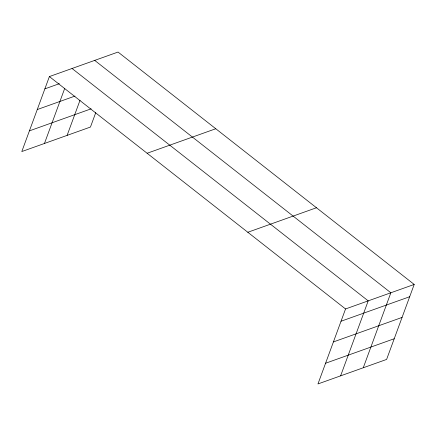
<?xml version="1.0" encoding="UTF-8"?>
<svg xmlns="http://www.w3.org/2000/svg" width="436" height="436" viewBox="0 0 436 436"><rect width="100%" height="100%" fill="white"/><g stroke="black" fill="none" stroke-linecap="round" stroke-linejoin="round"><path stroke-width="0.65" d="M414.2 284.441L345.546 308.955L317.958 383.942L386.612 359.428L414.2 284.441L118.042 52.058L49.388 76.573L21.8 151.559L90.454 127.045L95.757 112.624M44.456 143.471L64.757 88.295M67.111 135.378L80.028 100.269M340.614 375.854L368.202 300.867L72.044 68.485M363.27 367.761L390.858 292.774L94.699 60.391M44.87 88.857L59.345 83.69M37.256 109.55L75.014 96.067M29.414 130.865L91.124 108.831M147.123 153.259L215.776 128.745M247.817 232.268L316.465 207.754M341.028 321.239L409.677 296.731M333.415 341.933L402.068 317.419M325.572 363.248L394.22 338.739M49.388 76.573L345.546 308.955"/></g></svg>
